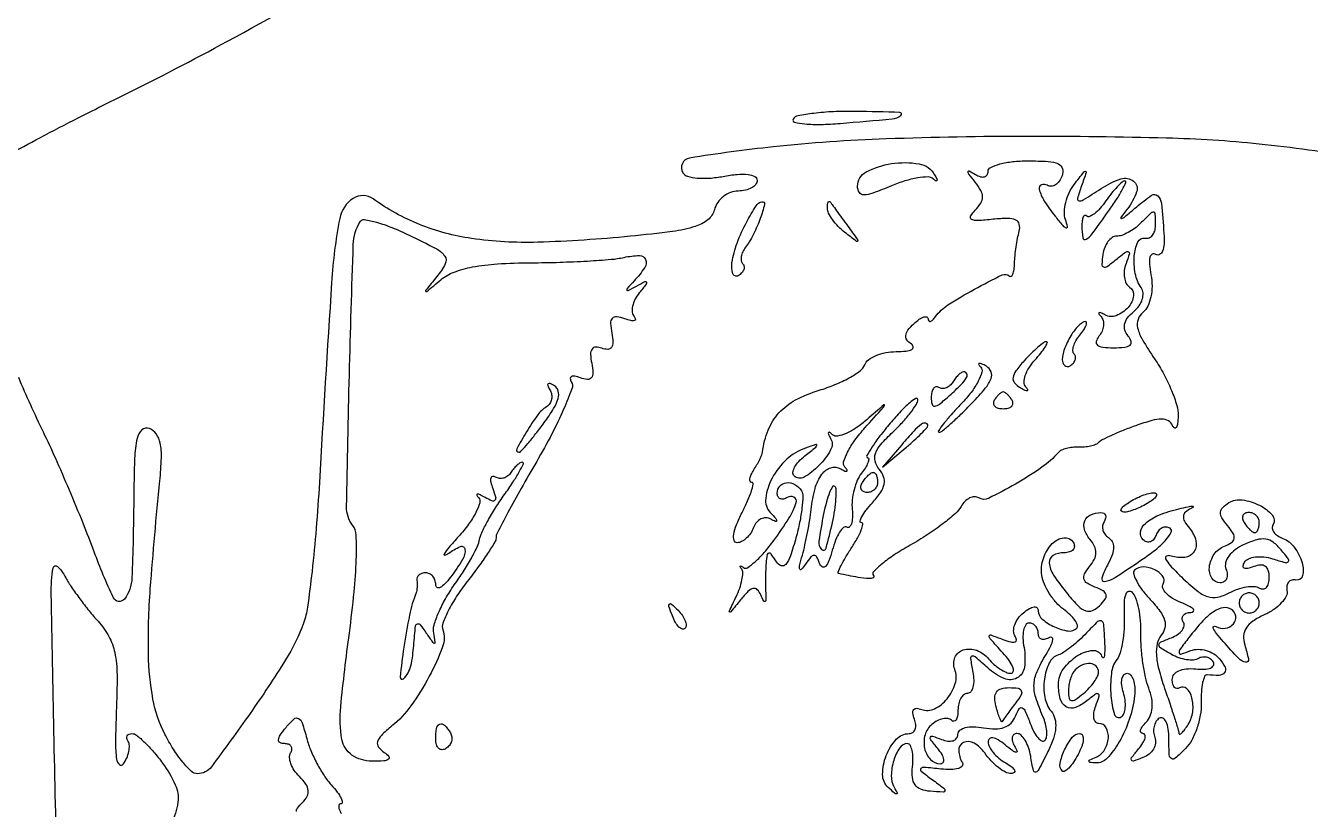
# Model space of a CAD drawing. Extents: x 0 to 848, y 0 to 1200.
# Drawn here: x 163.2 to 291.1, y 495.5 to 573.5 of the extents above; entities that cross this region are included whole.
import ezdxf

# ---------------------------------------------------------------- set-up
doc = ezdxf.new("R2010")
doc.units = 0

msp = doc.modelspace()

# ---------------------------------------------------------------- linework, layer by layer
for points in [[(161.367465, 560.575718, -0.002554), (164.587743, 562.301694, -0.004021), (168.449562, 564.306593, -0.00291), (172.783308, 566.48077, 0.009354), (183.278998, 571.916722, 0.004962), (196.086058, 579.021973, 0.004448)], [(295.814487, 560.314918, 0.016864), (285.980536, 561.672194, 0.019644), (276.772832, 562.263643, 0.006216), (263, 562.434868, 0.00891), (248.865999, 562.182977, 0.01728), (237.598675, 561.390752, 0.014241), (229.275376, 560.275209, 0.534242), (228.611644, 558.819357, 0.187606), (229.075023, 558.469776, 0.046226), (230.029723, 558.293055, 0.040269), (231.254541, 558.280619, 0.028784), (232.614521, 558.455506, -0.022877), (234.027591, 558.654206, -0.053684), (235.092216, 558.640034, -0.089531), (235.764309, 558.432749, -0.280274), (236, 558.045313, -0.174965), (235.85601, 557.646429, -0.093082), (235.44676, 557.307061, -0.073313), (234.837162, 557.077379, -0.053542), (234.116631, 557, 0.092265), (233.360227, 556.859222, 0.075047), (232.64281, 556.450521, 0.074409), (232.072682, 555.844156, 0.087796), (231.744098, 555.129432, -0.161622), (231.103917, 554.144268, -0.092418), (229.839419, 553.470189, -0.04388), (227.583951, 552.971166, -0.008227), (223.377467, 552.491309, -0.016525), (214.155737, 551.899549, -0.043825), (207.566707, 552.272621, -0.059169), (202.399056, 553.660363, -0.061655), (197.777524, 556.20742, 0.310855), (195.771091, 556.255769, 0.203825), (194.435802, 554.261377, 0.030876), (193.63038, 547.908291, 0.001723), (192.415946, 528, -0.006153), (192.095354, 523.413528, -0.007571), (191.678876, 519.14375, -0.0064), (191.22985, 515.57529, -0.05355), (190.836041, 514, -0.051137), (189.04527, 510.331794, -0.014243), (185.510955, 504.993608, -0.007321), (181.662926, 499.693118, -0.236309), (180.278268, 499, -0.190776), (179.676316, 499.23835, -0.032016), (178.811739, 500.161316, -0.03112), (177.886606, 501.439491, -0.023142), (177.023765, 502.953417, -0.07282), (175.846062, 506.432964, -0.040329), (175.395833, 510.90382, -0.02402), (175.58004, 517.415819, -0.005822), (176.526145, 528.144873, 0.015939), (176.682294, 530.447082, 0.057788), (176.565783, 531.907666, 0.102559), (176.178049, 532.826145, 0.151271), (175.495149, 533.363488, 0.285563), (174.750347, 533.220315, 0.153405), (174.267922, 532.377992, 0.045487), (174.019517, 530.397571, 0.00619), (173.929715, 526.218615, -0.007039), (173.750383, 518.484959, -0.155867), (172.995258, 516.393649, -0.56121), (171.909312, 516.511143, -0.021248), (169.985171, 521.091341, 0.007012), (168.880803, 523.945036, 0.004474), (167.520706, 527.233081, 0.004494), (166.129143, 530.433448, 0.008345), (164.933907, 533, -0.013877), (162.478096, 538.42957, -0.029863)], [(166.298182, 488.833814, -0.000312), (165.983574, 503.197547, -0.000836), (165.715171, 516.887197, -0.044337), (165.900159, 519.5, -0.304612), (166.06742, 519.679305, -0.228086), (166.338558, 519.61875, -0.073932), (166.730068, 519.202659, -0.025548), (167.166978, 518.5, 0.022968), (167.738976, 517.569416, 0.010479), (168.565978, 516.406139, 0.010352), (169.490021, 515.214741, 0.014027), (170.376201, 514.180473, -0.059076), (171.453752, 512.666234, -0.075414), (172.040256, 511.059093, -0.048819), (172.265186, 508.857526, -0.011705), (172.194743, 505.180473, 0.007606), (172.112658, 502.180197, 0.036061), (172.215574, 500.465561, 0.173136), (172.501958, 499.908574, 0.461863), (172.889128, 499.952254, 0.045203), (173.227119, 500.566908, 0.049975), (173.435652, 501.212247, 0.056204), (173.494084, 501.792358, 0.136252), (173.375, 502.202254, -0.085914), (173.252537, 502.506944, -0.164762), (173.282639, 502.765662, -0.179813), (173.4594, 502.93794, -0.10456), (173.752925, 503, -0.171695), (174.21316, 502.83716, -0.022083), (175.008966, 502.133099, -0.023715), (175.906547, 501.179055, -0.017715), (176.805763, 500.048849, -0.052963), (178.061414, 497.909778, -0.139666), (178.320009, 496.168681, -0.084927), (177.662386, 494.039287, -0.012123)], [(190.127142, 495.25, -0.202115), (190.223427, 495.571822, -0.023962), (190.735714, 496.135714, 0.074136), (191.19382, 496.754355, 0.153345), (191.303368, 497.33949, 0.125245), (191.06236, 497.963755, 0.041967), (190.426523, 498.716334, -0.048565), (189.915837, 499.337187, -0.059119), (189.57297, 500.006867, -0.069976), (189.438258, 500.622662, -0.158615), (189.549826, 501.08062, 0.106722), (189.674087, 501.43086, 0.181079), (189.604068, 501.729932, 0.163009), (189.345071, 501.930679, 0.084246), (188.936572, 502, -0.115101), (188.489955, 502.104192, -0.311786), (188.339743, 502.374039, -0.127702), (188.512405, 502.846231, -0.022038), (189.092622, 503.611602, -0.031395), (189.88285, 504.450566, -0.321666), (190.32948, 504.509006, -0.193446), (190.692518, 504.074743, -0.013202), (191.15732, 502.504153, 0.033995), (191.560292, 501.324943, 0.022351), (192.174011, 500.027885, 0.022504), (192.88824, 498.813473, 0.039751), (193.597241, 497.89255, -0.021336), (194.200956, 497.165377, -0.047845), (194.578489, 496.555937, -0.101191), (194.682937, 496.158999, -0.430597), (194.532543, 496, 0.339674), (194.353627, 495.862601, 0.146062), (194.362923, 495.5428, 0.065366), (194.604819, 495.041629, 0.028132)]]:
    msp.add_lwpolyline(points, format="xyb")
for points in [[(239.592725, 564.150031, 0.509571), (239.716557, 563.847897, 0.037472), (240.754011, 563.675827, 0.028419), (242.318625, 563.624755, 0.014478), (244.283708, 563.729291, 0.002401), (249.457617, 564.180052, 0.143867), (250.319733, 564.521873, 0.702483), (250.21956, 564.826978, 0.003727), (245.809017, 564.921053, 0.014048), (243.590561, 564.8895, 0.020275), (241.635451, 564.727131, 0.016568), (240.072053, 564.480387, 0.209892)], [(266.36383, 558.505744, -0.064087), (266.077963, 557.975437, -0.094924), (265.695897, 557.612949, -0.122111), (265.281217, 557.472387, -0.160704), (264.895215, 557.564761, 0.241451), (264.306534, 557.611803, 0.371615), (264.090621, 557.181546, 0.079303), (264.5965, 556.000756, 0.02814), (265.666336, 554.5, 0.007623), (266.449845, 553.552261, 0.136238), (266.77452, 553.333023, 0.584526), (266.902554, 553.448719, 0.026983), (266.703216, 554.152801, -0.092528), (266.590871, 554.920441, -0.05101), (266.724755, 555.862706, -0.048463), (267.064605, 556.823677, -0.055877), (267.571137, 557.652801, -0.001723), (268.547512, 558.901804, -0.28398), (268.704045, 558.959025, -0.451852), (268.767766, 558.847497, -0.002331), (268.300572, 557.502712, 0.013974), (267.897077, 556.247768, 0.458776), (268.050894, 556.011509, 0.176034), (268.4802, 556.105292, 0.004117), (270.24597, 557.241596, -0.062635), (272.206474, 558.200586, -0.253386), (273.474196, 557.98754, -0.322922), (273.786362, 556.915168, -0.07932), (272.853323, 555.206195, 0.008595), (272.231647, 554.372714, 0.687315), (272.296129, 554.274435, 0.12044), (272.60234, 554.423831, 0.003178), (273.767233, 555.404988, -0.023747), (275.270851, 556.569214, -0.357888), (275.885137, 556.522443, -0.178477), (276.248421, 555.778385, -0.007425), (276.506978, 552.783407, -0.029664), (276.51954, 551.732737, -0.079425), (276.366988, 551.002233, -0.178839), (276.078129, 550.671774, -0.269265), (275.705466, 550.682032, 0.254313), (275.351639, 550.701692, 0.226482), (275.117168, 550.41339, 0.082193), (275.065905, 549.715478, 0.024552), (275.215126, 548.654975, -0.047067), (275.321306, 547.538503, -0.052195), (275.209351, 546.461117, -0.058224), (274.904023, 545.552421, -0.109839), (274.432549, 544.944021, 0.135993), (273.932543, 544.225176, 0.145519), (273.891182, 543.37143, 0.073513), (274.374152, 542.187605, 0.015528), (275.572435, 540.298124, -0.025844), (276.495738, 538.773608, -0.025324), (277.263712, 537.151768, -0.026174), (277.788996, 535.663346, -0.081259), (277.921053, 534.610453, -0.020977), (277.861602, 533.862693, -0.099115), (277.727423, 533.456261, -0.440631), (277.555833, 533.41712, -0.144989), (277.372751, 533.644904, 0.166205), (276.962252, 534.114402, 0.131486), (276.306765, 534.289808, 0.068359), (275.287703, 534.14983, 0.017605), (273.701699, 533.644904, 0.009044), (272.43907, 533.167468, 0.011521), (271.293624, 532.679612, 0.00958), (270.35806, 532.233624, 0.088672), (270, 531.966542, -0.110371), (269.705208, 531.765768, -0.037238), (269.20625, 531.609444, -0.034912), (268.610902, 531.513748, -0.033553), (268, 531.5, 0.036496), (267.389105, 531.482659, 0.037657), (266.79375, 531.376403, 0.040472), (266.295932, 531.204332, 0.112227), (266, 530.985278, -0.062535), (264.364937, 529.504792, -0.023064), (261.732454, 527.836713, -0.015503), (259.043551, 526.410507, -0.258072), (258.068285, 526.457798, 0.149472), (257.645066, 526.568946, 0.10372), (257.162255, 526.4474, 0.085689), (256.692306, 526.108851, 0.065702), (256.31146, 525.601941, -0.084743), (255.738754, 524.896911, -0.017288), (254.489308, 523.876291, -0.017754), (252.935238, 522.778842, -0.015837), (251.247887, 521.749688, 0.015601), (249.659653, 520.78202, 0.027355), (248.419245, 519.87171, 0.028006), (247.586912, 519.105901, 0.410004), (247.589519, 518.743815, -0.493977), (247.5591, 518.515122, -0.14421), (247.152196, 518.417924, -0.032245), (246.061103, 518.54554, -0.00643), (244.13499, 518.923489, -0.471182), (244.062053, 519.062392, -0.015445), (244.358383, 519.7119, -0.019359), (244.805826, 520.535575, -0.010925), (245.408043, 521.5, 0.017923), (245.98876, 522.459625, 0.035442), (246.365751, 523.265625, 0.052913), (246.515751, 523.827413, 0.460434), (246.368065, 524, -0.484684), (246.247608, 524.152621, -0.069638), (246.415893, 524.58199, -0.038021), (246.841922, 525.220221, -0.017744), (247.483025, 525.981242, 0.032459), (248.30461, 527.016841, 0.102451), (248.649175, 527.828231, 0.139696), (248.590387, 528.559667, 0.083928), (248.150499, 529.318659, -0.109379), (247.747914, 530.101809, -0.15376), (247.785506, 530.881273, -0.092431), (248.32392, 531.784272, -0.023657), (249.512487, 533.011731, 0.017799), (250.464973, 533.972605, 0.022642), (251.269293, 534.927248, 0.021456), (251.85827, 535.766431, 0.143232), (252, 536.251039, 0.578636), (251.803655, 536.363895, 0.045777), (251.192187, 535.928337, 0.027436), (250.306445, 535.077515, 0.012786), (249.25, 533.885261, 0.010617), (248.230874, 532.620535, 0.018887), (247.454688, 531.531618, 0.014912), (246.92074, 530.663996, 0.480694), (247, 530.462231, -0.351699), (247.109658, 530.299898, -0.073318), (247.026031, 529.940539, -0.048054), (246.777834, 529.453199, -0.025891), (246.386487, 528.903695, 0.067976), (245.973529, 528.206712, 0.037339), (245.656756, 527.265022, 0.036429), (245.473929, 526.24307, 0.047925), (245.465952, 525.29638, -0.029364), (245.489299, 524.481347, -0.065798), (245.389922, 523.871294, -0.138578), (245.192258, 523.561747, -0.331578), (244.936138, 523.539469, 0.329968), (244.606243, 523.511738, 0.071478), (244.211239, 523.049175, 0.048784), (243.815211, 522.262883, 0.027257), (243.48338, 521.243089, -0.022508), (243.153976, 520.197112, -0.094528), (242.817546, 519.634073, -0.335978), (242.51617, 519.574409, -0.194362), (242.255656, 519.863153, 0.031664), (241.950284, 520.559241, 0.28055), (241.675975, 520.726305, 0.223377), (241.352745, 520.574318, 0.021456), (240.813442, 519.863153, -0.026316), (240.400375, 519.329301, -0.577631), (240.243906, 519.359064, -0.145027), (240.227464, 519.70746, -0.008344), (240.503134, 520.753947, 0.013035), (240.76383, 521.782678, 0.007789), (241.022669, 523.018001, 0.007795), (241.242218, 524.257015, 0.013394), (241.381259, 525.296248, -0.039164), (241.771823, 527.389014, -0.09116), (242.455325, 528.823675, -0.160895), (243.338553, 529.461335, -0.209637), (244.319098, 529.355987, 0.017941), (244.74497, 529.131865, 0.208986), (244.928685, 529.125153, 0.481607), (244.962128, 529.234182, 0.034373), (244.735999, 529.520342, -0.262836), (244.617536, 530.04172, -0.045664), (245.008349, 531.014842, -0.039333), (245.732579, 532.191382, -0.025827), (246.735999, 533.427034, 0.000453), (248.587376, 535.484242, 0.126098), (248.694816, 535.690109, 0.728054), (248.632415, 535.727711, 0.000803), (246.925813, 534.23722, -0.030974), (245.878881, 533.428737, -0.045575), (244.862178, 532.867263, -0.055458), (244.012417, 532.601906, -0.236531), (243.515488, 532.740854, 0.029853), (243.224985, 532.974566, 0.446414), (243.112009, 532.949072, 0.242673), (243.106605, 532.78529, 0.018799), (243.316093, 532.383647, -0.26351), (243.319597, 531.234628, -0.064881), (242.146388, 529.664911, -0.069703), (240.669212, 528.517995, -0.338735), (239.684392, 528.648941, -0.235283), (239.566492, 529.000895, -0.089157), (239.732492, 529.507291, -0.063657), (240.148854, 530.088348, -0.040028), (240.765544, 530.653577, 0.002451), (241.858901, 531.514068, 0.213424), (241.952957, 531.69536, 0.52836), (241.855524, 531.770463, 0.004631), (240.809992, 531.418486, 0.104961), (238.953099, 530.297443, 0.080341), (237.498635, 528.416223, 0.092663), (236.85536, 526.428705, 0.222157), (237.315243, 524.988052, -0.008152), (237.849792, 524.39062, -0.164445), (237.94064, 524.16811, -0.56549), (237.842826, 524.10074, -0.021021), (237.354785, 524.347552, 0.125955), (236.873778, 524.475334, 0.118021), (236.37754, 524.361293, 0.104701), (235.941803, 524.016443, 0.081747), (235.63617, 523.494256, -0.057174), (235.338222, 522.922833, -0.058594), (234.920693, 522.438938, -0.064811), (234.452501, 522.110038, -0.121329), (234.005705, 522, -0.335246), (233.701099, 522.230096, -0.110499), (233.667187, 522.826415, -0.056003), (233.935083, 523.775224, -0.022547), (234.5, 525, 0.014493), (235.053567, 526.151065, 0.026897), (235.423893, 527.11875, 0.030124), (235.606697, 527.830252, 0.471407), (235.466663, 528, -0.31123), (235.31284, 528.106018, -0.133169), (235.286871, 528.367188, -0.068198), (235.412336, 528.770127, -0.031933), (235.67567, 529.25, 0.013061), (235.984245, 529.765234, 0.014392), (236.255162, 530.279688, 0.013885), (236.4609, 530.73048, 0.068145), (236.533844, 531, -0.062915), (237.107013, 533.208769, -0.090337), (238.177854, 534.917749, -0.085141), (239.835963, 536.207256, -0.050048), (242.164483, 537.167426, 0.024276), (243.749423, 537.727434, 0.029577), (245.168074, 538.408031, 0.030491), (246.263664, 539.106284, 0.145006), (246.711082, 539.689475, -0.142847), (247.094049, 540.193053, -0.059566), (247.842637, 540.619531, -0.052288), (248.808627, 540.912407, -0.046058), (249.856989, 541.015313, 0.024143), (250.827903, 541.067861, 0.090325), (251.412306, 541.237497, 0.324597), (251.541338, 541.485107, 0.215944), (251.360665, 541.765313, -0.089898), (250.916521, 542.180781, -0.192921), (250.79873, 542.62667, -0.137064), (251.01417, 543.142958, -0.038751), (251.610665, 543.789427, -0.029562), (252.145782, 544.23019, -0.072107), (252.596381, 544.46819, -0.169938), (252.884018, 544.469719, -0.314839), (253.015313, 544.289427, 0.153577), (253.085731, 544.079861, 0.313607), (253.241942, 544.025644, 0.130299), (253.480916, 544.166581, 0.03631), (253.765313, 544.5, -0.091787), (255.000992, 545.660667, -0.018037), (257.632456, 547.220121, -0.011218), (260.396148, 548.646553, -0.320172), (261.145398, 548.521268, 0.380872), (261.311368, 548.511701, 0.134636), (261.464504, 548.720459, 0.057762), (261.579962, 549.172944, 0.024509), (261.633459, 549.797619, -0.016454), (261.686292, 550.558493, -0.010437), (261.79543, 551.440551, -0.010482), (261.938992, 552.303032, -0.019028), (262.097744, 553, 0.123632), (262.10874, 553.687539, 0.232488), (261.764657, 554.107094, 0.111621), (260.967539, 554.272606, 0.021996), (259.5, 554.18212, -0.011571), (257.942766, 554.053472, -0.135955), (257.353467, 554.179672, -0.428811), (257.260988, 554.502019, -0.061919), (257.726206, 555.108326, 0.053785), (258.277495, 555.803183, 0.141745), (258.452413, 556.4078, 0.129325), (258.283959, 557.048188, 0.04146), (257.726206, 557.868165, -0.005418), (257.07862, 558.686649, -0.174133), (257.00128, 558.925044, -0.55478), (257.115021, 558.991181, -0.013667), (257.75, 558.632941, 0.063696), (258.2287, 558.422732, 0.132816), (258.632812, 558.413651, 0.188594), (258.897759, 558.600579, 0.146934), (259, 558.940983, -0.287184), (259.256164, 559.350194, -0.047885), (260.165781, 559.688914, -0.040007), (261.44781, 559.923264, -0.025213), (262.968615, 560, -0.015094), (264.979321, 559.939288, -0.088789), (266.000992, 559.691991, -0.228891), (266.403268, 559.220329, -0.156906)], [(253.678563, 558.625, -0.018171), (253.890922, 558.219368, -0.198263), (253.900756, 558.039134, -0.488706), (253.798631, 558.004756, -0.037418), (253.533309, 558.210349, 0.192931), (253.020781, 558.399098, 0.034547), (251.986435, 558.298045, 0.032887), (250.722193, 557.99909, 0.024461), (249.372984, 557.511376, -0.010527), (247.51948, 556.782372, -0.085388), (246.62547, 556.616629, -0.258898), (246.179094, 556.856858, -0.143576), (246, 557.467693, -0.278409), (246.863828, 558.898809, -0.083964), (249.380087, 559.724661, -0.079416), (252.139654, 559.700082, -0.224869)], [(270.717009, 556.006361, -0.026809), (270.146107, 555.277735, -0.045462), (269.585796, 554.743361, -0.061064), (269.113396, 554.454463, -0.312707), (268.826972, 554.506361, 0.276078), (268.64178, 554.552991, 0.208622), (268.47834, 554.414369, 0.082948), (268.367316, 554.043022, 0.03126), (268.333333, 553.5, 0.039656), (268.42491, 552.34716, 0.522088), (268.749708, 552.190291, 0.105895), (269.339766, 552.711365, 0.004406), (271, 555, 0.010642), (271.783369, 556.151229, 0.019963), (272.358462, 557.11875, 0.018993), (272.720483, 557.852411, 0.543451), (272.624798, 558, 0.184314), (272.351653, 557.89577, 0.019584), (271.853437, 557.414369, 0.022094), (271.289151, 556.769975, 0.016008)], [(236.313381, 554.25, -0.019013), (236.013447, 553.500071, -0.014016), (235.627185, 552.693285, -0.014208), (235.218372, 551.950196, -0.030525), (234.853441, 551.407991, 0.054229), (234.575062, 550.948895, 0.067519), (234.426823, 550.472889, 0.081273), (234.424776, 550.05328, 0.158325), (234.575207, 549.758126, -0.161594), (234.706669, 549.496076, -0.128776), (234.671254, 549.180005, -0.09861), (234.465292, 548.854614, -0.06417), (234.118805, 548.573425, -0.487043), (233.582314, 548.771014, -0.117547), (233.496702, 549.874355, -0.050469), (234.009668, 551.822768, -0.033291), (234.965268, 553.935103, -0.017238), (235.888796, 555.526343, -0.197766), (236.466149, 555.938487, -0.555952), (236.731663, 555.673007, -0.028283)], [(245.032968, 553.5, -0.001613), (245.990111, 552.186266, -0.268706), (246.007396, 552.016402, -0.484056), (245.88969, 551.986902, -0.002253), (244.75, 552.872445, -0.033687), (244.080311, 553.47468, -0.036088), (243.514062, 554.148474, -0.038743), (243.119099, 554.793695, -0.118513), (243, 555.289111, -0.025033), (243.018789, 555.664158, -0.081051), (243.083122, 555.904197, -0.280207), (243.17753, 555.968895, -0.262974), (243.282968, 555.916667, 0.006866), (243.465372, 555.655857, 0.000676), (243.913754, 555.034896, 0.000854), (244.450487, 554.296353, 0.000677)], [(204.124483, 548.5, 0.000695), (202.990305, 547.09967, 0.396433), (202.997682, 547.002119, 0.373429), (203.09912, 546.999513, 0.000679), (204.5, 548.156799, -0.083285), (205.820771, 548.922932, -0.04319), (207.662211, 549.438754, -0.031718), (210.14398, 549.746513, -0.013415), (213.5, 549.857761, 0.006158), (216.344943, 549.910753, 0.006729), (219.104687, 550.033364, 0.006343), (221.461502, 550.199897, 0.032984), (222.75, 550.393544, -0.046413), (224.28163, 550.581892, -0.308398), (224.896737, 550.188765, -0.256699), (224.81738, 549.387568, -0.036742), (223.75, 548.053296, 0.004404), (223.058641, 547.295166, 0.306012), (223.036316, 547.13279, 0.42326), (223.166097, 547.09083, 0.005431), (224, 547.545254, -0.008325), (224.832031, 547.992432, -0.449917), (224.981075, 547.934785, -0.259316), (224.94857, 547.721568, -0.005399), (224.258676, 546.849949, 0.052557), (223.83884, 546.20256, 0.065287), (223.599755, 545.526497, 0.078452), (223.567913, 544.92565, 0.159595), (223.758676, 544.498661, -0.137699), (223.884774, 544.246058, -0.403657), (223.788303, 544.098163, -0.117133), (223.423478, 544.100974, -0.025683), (222.818526, 544.28299, 0.052264), (222.011811, 544.479708, 0.248033), (221.580097, 544.321385, 0.198956), (221.408486, 543.836645, 0.034446), (221.528775, 542.850584, -0.035873), (221.637196, 541.940216, -0.160052), (221.495323, 541.428769, -0.253553), (221.130299, 541.235868, -0.089216), (220.528775, 541.350584, 0.089216), (219.927251, 541.465301, 0.253553), (219.562226, 541.2724, 0.160052), (219.420354, 540.760952, 0.035873), (219.528775, 539.850584, -0.034429), (219.644524, 538.902002, -0.179189), (219.490358, 538.407172, -0.257107), (219.097237, 538.235913, -0.068593), (218.408311, 538.396811, 0.03894), (217.855269, 538.560982, 0.156635), (217.508936, 538.526226, 0.321897), (217.391064, 538.328324, 0.117515), (217.499415, 538.000947, -0.232426), (217.56556, 537.31999, -0.012757), (216.735404, 535.273838, -0.017633), (215.560024, 532.816822, -0.011783), (214.051353, 530.087928, 0.00399), (212.498841, 527.380271, 0.005972), (211.190085, 524.988534, 0.002736), (210.114218, 522.938401, 0.120022), (210, 522.469431, -0.138504), (209.880902, 522.047735, -0.00821), (209.161428, 520.917638, -0.011863), (208.238886, 519.589428, -0.008438), (207.145287, 518.143904, 0.021191), (206.082519, 516.662069, 0.027961), (205.251184, 515.223123, 0.02779), (204.712395, 513.991626, 0.175465), (204.706023, 513.317791, -0.177188), (204.684499, 511.636144, -0.030903), (203.353971, 508.698815, -0.034142), (201.532553, 505.763479, -0.066153), (199.642039, 503.757359, 0.021779), (198.583409, 502.816634, 0.128214), (198.20115, 502.187116, 0.236982), (198.294117, 501.660384, 0.088758), (198.856763, 501.132359, -0.065379), (199.332493, 500.725776, -0.446143), (199.303511, 500.454014, -0.142505), (198.829856, 500.28531, -0.014766), (197.634477, 500.25, -0.150944), (195.65879, 500.860342, -0.202171), (194.653813, 502.419375, -0.068881), (194.5362, 505.678578, -0.007872), (195.398357, 513, 0.00837), (195.877244, 517.101885, 0.017229), (196.087239, 520.326706, 0.016972), (196.079069, 522.751801, 0.1551), (195.726567, 523.732509, -0.169185), (195.119983, 525.577708, -0.001936), (195.401924, 538.712444, -0.002371), (195.791883, 551.674212, -0.130421), (196.493271, 553.989112, -0.308096), (196.899052, 554.170073, -0.024394), (198.108576, 553.890664, -0.026425), (199.630674, 553.371617, -0.016652), (201.349834, 552.614625, -0.008573), (204.096667, 551.235782, -0.124418), (204.900915, 550.516138, -0.275419), (204.94395, 549.745484, -0.050151)], [(274.15, 553.75, -0.039189), (273.590159, 553.271654, -0.035188), (272.94269, 552.867188, -0.036955), (272.307569, 552.588002, -0.085275), (271.795329, 552.5, 0.150168), (271.353306, 552.364182, 0.081596), (270.937301, 551.969544, 0.068887), (270.609161, 551.384779, 0.057081), (270.425622, 550.694193, 0.021284), (270.324324, 549.715778, 0.329928), (270.497866, 549.449016, 0.250283), (270.857277, 549.497401, 0.014518), (271.767524, 550.194193, -0.008278), (272.697664, 550.924799, -0.269649), (272.971447, 550.958506, -0.386935), (273.066916, 550.749317, -0.012045), (272.730905, 549.782025, 0.059902), (272.559746, 549.078836, 0.068197), (272.571578, 548.386271, 0.078561), (272.756465, 547.809219, 0.138464), (273.092232, 547.442997, -0.302399), (273.48863, 546.578466, -0.142858), (272.940457, 545.417687, -0.11787), (271.760685, 544.59111, -0.227688), (270.636693, 544.671336, 0.018294), (270.227046, 544.885861, 0.215699), (270.051668, 544.889534, 0.473233), (270.020407, 544.781972, 0.033738), (270.241324, 544.502335, -0.125406), (270.45245, 544.103217, -0.085705), (270.486473, 543.588934, -0.076759), (270.341489, 543.039837, -0.070455), (270.034865, 542.542009, 0.103907), (269.764674, 542.030109, 0.305859), (269.882, 541.670124, 0.14101), (270.417304, 541.455126, 0.025441), (271.5, 541.4, 0.024635), (272.60172, 541.454314, 0.146351), (273.129084, 541.67057, 0.310881), (273.237244, 542.035439, 0.094805), (272.944128, 542.567321, -0.096306), (272.620387, 543.158934, -0.134128), (272.595157, 543.759012, -0.110934), (272.887702, 544.371477, -0.052924), (273.5, 545, 0.064725), (274.030407, 545.570723, 0.079139), (274.354504, 546.222276, 0.092406), (274.430587, 546.856763, 0.136685), (274.246543, 547.382679, -0.104794), (273.658836, 548.774715, -0.067203), (273.559492, 550.532397, -0.08473), (273.910778, 551.926738, -0.348222), (274.63004, 552.305556, 0.143856), (275.024649, 552.345281, 0.123715), (275.362157, 552.592535, 0.101663), (275.588976, 553.018058, 0.071897), (275.666667, 553.555556, 0.008817), (275.646169, 554.717829, 0.367302), (275.489513, 554.889646, 0.227565), (275.218932, 554.799979, 0.004472)], [(267.337137, 542.75, 0.044402), (266.655147, 541.406245, 0.08093), (266.388036, 540.208357, 0.231799), (266.627323, 539.638684, 0.328937), (267.154316, 539.595373, 0.066746), (267.487032, 539.868229, 0.101175), (267.681686, 540.186452, 0.1296), (267.709646, 540.49787, 0.155531), (267.575207, 540.758126, -0.195402), (267.443449, 541.070237, -0.074683), (267.508391, 541.546327, -0.059249), (267.745854, 542.103283, -0.042862), (268.131121, 542.657991, 0.023547), (268.519517, 543.173553, 0.052393), (268.752213, 543.605785, 0.109863), (268.800509, 543.886594, 0.400071), (268.681462, 544, 0.149606), (268.41264, 543.917724, 0.038779), (268.054152, 543.632812, 0.035902), (267.67748, 543.228456, 0.029958)], [(262.589845, 540.099277, 0.023424), (261.756597, 539.087063, 0.123323), (261.480805, 538.428296, 0.213664), (261.623146, 537.913829, 0.089262), (262.184857, 537.438952, 0.016678), (262.659904, 537.185312, 0.146031), (262.892723, 537.146052, 0.539868), (262.941599, 537.245254, 0.051161), (262.747818, 537.508523, -0.194381), (262.58147, 537.960339, -0.074312), (262.703383, 538.632028, -0.059099), (263.073862, 539.406956, -0.042912), (263.652806, 540.168848, 0.014138), (264.253863, 540.871982, 0.028869), (264.676307, 541.462099, 0.042525), (264.891786, 541.877445, 0.534792), (264.809975, 542, 0.163115), (264.528342, 541.905611, 0.015321), (263.951562, 541.441663, 0.018373), (263.285153, 540.827301, 0.013428)], [(258.264001, 539.479658, -0.261574), (258.381148, 538.969649, -0.050252), (258.010131, 538.057528, -0.041923), (257.306189, 536.96059, -0.027418), (256.32691, 535.819333, 0.008693), (255.325717, 534.737265, 0.016586), (254.566138, 533.828179, 0.01509), (254.056095, 533.132582, 0.603962), (254.125818, 533, 0.174989), (254.429413, 533.109608, 0.00776), (255.292362, 533.849027, 0.012304), (256.297619, 534.782868, 0.008406), (257.394906, 535.890306, 0.016552), (258.719522, 537.367839, 0.081091), (259.290354, 538.328934, 0.187869), (259.292209, 539.012676, 0.171128), (258.831997, 539.550631, 0.016615), (258.350834, 539.807852, 0.146539), (258.115699, 539.847416, 0.540364), (258.066486, 539.74699, 0.050616)], [(255.489919, 537.983688, -0.073577), (255.192454, 537.630859, -0.087971), (254.821818, 537.404663, -0.100584), (254.437411, 537.337897, -0.132021), (254.097568, 537.439699, 0.183646), (253.808351, 537.495421, 0.18699), (253.557827, 537.344353, 0.113065), (253.38826, 536.977803, 0.052075), (253.333333, 536.451855, 0.060238), (253.415821, 535.769661, 0.375902), (253.681292, 535.583718, 0.145255), (254.158196, 535.783443, 0.012618), (255.166667, 536.650831, 0.012142), (256.322977, 537.74951, 0.062992), (256.862606, 538.443594, 0.262924), (256.87032, 538.813943, 0.276061), (256.559017, 539, 0.153278), (256.347756, 538.933678, 0.037947), (256.063064, 538.701458, 0.035264), (255.762768, 538.372715, 0.029041)], [(215.361803, 537.223607, -0.09201), (215.540987, 536.761726, -0.096013), (215.538608, 536.273503, -0.099413), (215.356021, 535.834918, -0.106541), (215.021689, 535.513405, 0.0968), (214.156658, 534.713064, 0.021208), (213.025535, 533.019369, 0.017253), (212.076144, 531.329649, 0.562053), (212.276758, 531, 0.213036), (212.483897, 531.092452, 0.005646), (213.161896, 531.86562, 0.01088), (213.942461, 532.81745, 0.007115), (214.802541, 533.946793, 0.021543), (215.740633, 535.33713, 0.068824), (216.188829, 536.3598, 0.128543), (216.20346, 537.093709, 0.197892), (215.836091, 537.601301, 0.030393), (215.398228, 537.836433, 0.283376), (215.194503, 537.81182, 0.338642), (215.149282, 537.631143, 0.036462)], [(259.603006, 536.166667, 0.156081), (259.524383, 535.850742, 0.191391), (259.654049, 535.578125, 0.128073), (259.996371, 535.393832, 0.059847), (260.5, 535.333333, 0.059847), (261.003629, 535.393832, 0.128073), (261.345951, 535.578125, 0.191391), (261.475617, 535.850742, 0.156081), (261.396994, 536.166667, 0.030643), (261.17176, 536.485629, 0.036533), (260.921053, 536.755208, 0.039602), (260.681431, 536.94484, 0.148655), (260.5, 537, 0.148655), (260.318569, 536.94484, 0.039602), (260.078947, 536.755208, 0.036533), (259.82824, 536.485629, 0.030643)], [(250.404988, 531.75), (248.5, 529.5), (250.75, 531.404988, 0.008332), (251.612165, 532.159969, 0.012381), (252.339063, 532.851732, 0.007508), (252.918017, 533.44834, 0.191119), (253, 533.654988, 0.372044), (252.789444, 533.898791, 0.197337), (252.373826, 533.795506, 0.048385), (251.598996, 533.102181, 0.010402)], [(211.489919, 528.983688, -0.089269), (211.180273, 528.638824, -0.095102), (210.776225, 528.432841, -0.099868), (210.341291, 528.39677, -0.109749), (209.942356, 528.535626, 0.177812), (209.655476, 528.594266, 0.30849), (209.484623, 528.435493, 0.115104), (209.48699, 528.014975, 0.032907), (209.681393, 527.387893, -0.02247), (209.958392, 526.556135, -0.250917), (209.886311, 526.226281, -0.326567), (209.59857, 526.158095, -0.031858), (208.919939, 526.49628, 0.016012), (208.406847, 526.77259, 0.122431), (208.141532, 526.83145, 0.556524), (208.08498, 526.734884, 0.062976), (208.264001, 526.479658, -0.263172), (208.381758, 525.959874, -0.046254), (207.991651, 524.995309, -0.039659), (207.267424, 523.829937, -0.026008), (206.264001, 522.607525, 0.007892), (205.292388, 521.507628, 0.04231), (204.825988, 520.858719, 0.661224), (204.906009, 520.748927, 0.106381), (205.25, 520.910637, -0.061066), (206.451548, 521.613723, -0.50977), (206.910503, 521.341464, -0.162252), (206.672819, 520.322604, -0.024174), (205.468197, 518.55887, -0.027517), (204.902343, 517.890573, -0.085437), (204.431283, 517.537842, -0.26532), (204.141668, 517.551294, -0.256858), (204, 517.80887, 0.082573), (203.924357, 518.263788, 0.092474), (203.70625, 518.650106, 0.100624), (203.38142, 518.908424, 0.118364), (203, 519, 0.075146), (202.626809, 518.943594, 0.101574), (202.328536, 518.779688, 0.119953), (202.151665, 518.535622, 0.137085), (202.118421, 518.25, -0.030507), (202.149473, 517.9262, -0.02394), (202.144795, 517.573437, -0.024504), (202.108451, 517.244774, -0.053202), (202.04191, 517, 0.041471), (201.386186, 514.793332, 0.015211), (200.817633, 511.587635, 0.011578), (200.454089, 508.621522, 0.704514), (200.793972, 508.460639, 0.065902), (201.244622, 509.048805, 0.068088), (201.520658, 509.727653, 0.036373), (201.70591, 510.760195, 0.006201), (201.890313, 512.75, -0.015044), (201.997908, 513.723354, -0.314693), (202.187018, 513.926372, -0.289633), (202.457895, 513.826649, -0.013533), (203.057011, 513, 0.004156), (203.690385, 512.090673, 0.244251), (203.864443, 512.001167, 0.460469), (203.954818, 512.107686, 0.007081), (203.797778, 513.003076, -0.119413), (203.837328, 513.794716, -0.029367), (204.282759, 515.029002, -0.028394), (204.976073, 516.421972, -0.02505), (205.849858, 517.789145, 0.012951), (206.758224, 519.137413, 0.01478), (207.55457, 520.473733, 0.014017), (208.161757, 521.64052, 0.076667), (208.37041, 522.318008, -0.075985), (208.577215, 522.992744, -0.014262), (209.172668, 524.143209, -0.014962), (209.95407, 525.458529, -0.013201), (210.844727, 526.781939, 0.009873), (211.687775, 528.016783, 0.018372), (212.31353, 529.054695, 0.01618), (212.721511, 529.85104, 0.550169), (212.627111, 530, 0.141104), (212.388576, 529.931316, 0.042178), (212.083067, 529.701458, 0.03859), (211.767819, 529.37264, 0.033416)], [(248, 528, -0.105053), (247.918938, 527.618444, -0.099167), (247.688914, 527.29375, -0.09642), (247.345238, 527.076123, -0.093332), (246.940983, 527, -0.108972), (246.586039, 527.078288, -0.182303), (246.3746, 527.29375, -0.161196), (246.343488, 527.6179, -0.082592), (246.5, 528, -0.029505), (246.768994, 528.382774, -0.035638), (247.066025, 528.70625, -0.038439), (247.34829, 528.934461, -0.151918), (247.559017, 529, -0.210953), (247.727648, 528.92554, -0.081139), (247.870461, 528.70625, -0.061769), (247.967655, 528.382849, -0.042167)], [(240.403492, 527.156154, -0.147479), (240.548083, 526.614208, -0.020408), (240.462215, 525.438891, -0.021936), (240.236491, 524.018564, -0.016984), (239.871044, 522.49513, -0.013961), (239.315012, 520.680426, -0.089014), (238.852798, 519.839952, -0.316215), (238.400514, 519.710921, -0.169551), (237.923848, 520.088976, 0.012687), (237.409963, 520.856933, 0.266588), (237.169233, 520.968691, 0.344124), (236.997498, 520.808933, 0.017425), (236.89683, 520, 0.01166), (236.851939, 519.317101, 0.00688), (236.828594, 518.5, 0.006881), (236.827744, 517.68288, 0.0117), (236.852421, 517, -0.009591), (236.881436, 516.281096, -0.310525), (236.790282, 516.142271, -0.393358), (236.65406, 516.193844, -0.011437), (236.369903, 516.803003, 0.093083), (236.015537, 517.321838, 0.262781), (235.607576, 517.435621, 0.138767), (235.091267, 517.141563, 0.024654), (234.343833, 516.303003, -0.001247), (233.373758, 515.106337, -0.398113), (233.263137, 515.091948, -0.361159), (233.233974, 515.206532, -0.001191), (233.90965, 516.618517, 0.027385), (234.266049, 517.475905, 0.035013), (234.493473, 518.300218, 0.037623), (234.579299, 518.988862, 0.172508), (234.464816, 519.368517, -0.021322), (234.313891, 519.593009, -0.3834), (234.328429, 519.671571, -0.315178), (234.417709, 519.675586, -0.018627), (234.653241, 519.513426, 0.320268), (235.041601, 519.505537, 0.033057), (235.803952, 520.104159, 0.031456), (236.706539, 521.023606, 0.019408), (237.653241, 522.207706, 0.018491), (239.165425, 524.424456, 0.0645), (239.890485, 525.993576, 0.363491), (239.670194, 526.524578, 0.264372), (239, 526.5, -0.082592), (238.6179, 526.343488, -0.161196), (238.29375, 526.3746, -0.182303), (238.078288, 526.586039, -0.108972), (238, 526.940983, -0.183914), (238.265919, 527.639475, -0.190761), (238.924406, 527.970887, -0.153916), (239.749282, 527.789762, -0.124548)], [(242.625, 524.875, 0.012466), (242.147952, 522.136414, 0.237556), (242.412095, 521.336477, 0.573557), (242.864485, 521.454935, 0.014249), (243.5, 524, 0.01597), (243.730678, 525.237671, 0.022363), (243.85147, 526.355822, 0.019692), (243.872788, 527.262261, 0.194793), (243.727105, 527.606228, 0.48507), (243.507029, 527.580168, 0.041556), (243.212285, 526.995007, 0.030764), (242.903079, 526.068247, 0.015782)], [(287.371935, 523.792786, 0.175077), (287.298135, 523.44126, 0.119272), (287.450025, 523.057784, 0.089265), (287.814519, 522.698511, 0.058497), (288.338076, 522.423762, -0.143992), (289.482123, 521.549664, -0.081682), (290.276875, 519.98256, -0.137545), (290.318634, 518.716526, -0.398342), (289.64744, 518.284187, 0.113968), (289.230493, 518.267063, 0.151215), (288.912321, 518.06395, 0.137863), (288.745725, 517.699238, 0.088672), (288.756204, 517.231388, -0.174236), (288.67267, 516.662254, -0.065606), (288.196731, 515.998074, -0.054783), (287.437496, 515.347405, -0.042918), (286.491839, 514.814328, 0.04086), (285.35788, 514.181227, 0.101176), (284.692884, 513.506664, 0.130055), (284.440116, 512.738599, 0.091909), (284.553023, 511.83294, -0.029106), (284.918687, 510.395704, -0.520053), (284.638008, 510.10519, -0.165286), (283.969815, 510.456562, -0.009762), (282.404988, 512.171894, -0.013184), (281.742063, 512.969154, -0.053367), (281.40648, 513.503634, -0.414755), (281.461771, 513.663857, -0.24998), (281.680902, 513.655582, 0.17149), (282.603128, 513.480145, 0.173338), (283.425968, 513.92429, 0.222522), (283.65919, 514.692724, 0.22204), (283.218566, 515.364919, 0.180676), (282.415384, 515.524455, 0.106627), (281.493564, 515.162805, 0.061475), (280.38746, 514.213773, 0.020005), (279, 512.562769, 0.005492), (278.096564, 511.369135, 0.195219), (278.011729, 511.038709, 0.463811), (278.199193, 510.919089, 0.014409), (279.176887, 511.253328, -0.088521), (279.912309, 511.388402, -0.070317), (280.713717, 511.279271, -0.069384), (281.46378, 510.949437, -0.081489), (282.049332, 510.440559, -0.057519), (282.598863, 509.59778, -0.28881), (282.545488, 509.062674, -0.226066), (281.997673, 508.78825, -0.039863), (280.817523, 508.859071, 0.34113), (280.558806, 508.711667, 0.046164), (280.359736, 508.075237, 0.037697), (280.235005, 507.160558, 0.022153), (280.217471, 506.056011, -0.050732), (280.127505, 504.82498, -0.039401), (279.791011, 503.523939, -0.040531), (279.276367, 502.349068, -0.073008), (278.649947, 501.50709, -0.014288), (277.628214, 500.54214, -0.327077), (277.25, 500.505708, -0.253946), (277.032209, 500.871331, -0.009963), (277, 502.487588, 0.034983), (276.932206, 503.455366, 0.074791), (276.719079, 504.171722, 0.144283), (276.405174, 504.525986, 0.285583), (276.043674, 504.526992, 0.116874), (275.717267, 504.200018, 0.081792), (275.519196, 503.716257, 0.075077), (275.476581, 503.153063, 0.073145), (275.601145, 502.597017, -0.126063), (275.666269, 502.036186, -0.100774), (275.464957, 501.45989, -0.08997), (275.02633, 500.956134, -0.077287), (274.416027, 500.60615, -0.011672), (273.474869, 500.269978, -0.372779), (273.265714, 500.356913, -0.287554), (273.290692, 500.61423, -0.008989), (273.981001, 501.477108, 0.030498), (274.409251, 502.062314, 0.072283), (274.632029, 502.55265, 0.162802), (274.619362, 502.864211, 0.311362), (274.422445, 503, -0.235996), (274.216495, 503.10294, -0.2309), (274.172642, 503.331049, -0.095851), (274.349938, 503.69341, -0.034825), (274.726974, 504.126974, 0.098386), (275.147805, 504.756507, 0.079057), (275.338117, 505.550213, 0.066818), (275.285888, 506.483727, 0.043526), (274.990925, 507.523868, -0.037257), (274.665875, 508.617754, -0.018152), (274.407721, 510.052195, -0.017895), (274.246108, 511.571478, -0.024659), (274.217454, 512.943392, 0.028017), (274.182263, 514.2183, 0.030513), (274.003624, 515.444874, 0.03202), (273.721801, 516.464569, 0.113416), (273.363771, 517.036229, 0.265843), (272.994274, 517.136794, 0.248581), (272.703657, 516.870784, 0.075527), (272.546951, 516.062604, 0.019829), (272.545492, 514.739731, -0.024472), (272.531772, 513.418513, -0.025752), (272.388125, 512.127498, -0.026524), (272.148972, 511.034134, -0.095291), (271.834305, 510.396431, 0.135464), (271.271055, 508.982555, 0.045681), (271.229608, 506.744497, 0.057377), (271.577777, 504.908485, 0.489961), (272.252819, 504.65625, 0.167598), (272.526398, 504.991047, 0.065705), (272.659353, 505.580674, 0.055295), (272.644759, 506.313256, 0.044263), (272.47329, 507.084157, -0.045202), (272.311468, 507.818177, -0.079683), (272.331522, 508.437221, -0.122579), (272.521479, 508.845626, -0.22664), (272.844556, 509, -0.228892), (273.199643, 508.828459, -0.089666), (273.463351, 508.336284, -0.06457), (273.599333, 507.605866, -0.041132), (273.575862, 506.740542, -0.053829), (273.061955, 504.408371, -0.050252), (272.054538, 502.181637, -0.054825), (270.83659, 500.527999, -0.226596), (269.714816, 500.078947, -0.015968), (269.130546, 500.135699, -0.394284), (269.035735, 500.250365, -0.276998), (269.137159, 500.398397, -0.011535), (269.75, 500.662281, 0.161881), (270.587885, 501.374498, 0.115816), (270.971513, 502.552974, 0.14979), (270.749252, 503.579311, 0.271426), (270.031385, 504, -0.21711), (269.717455, 504.143058, -0.135513), (269.539955, 504.514063, -0.086598), (269.537641, 505.079481, -0.04751), (269.718616, 505.75, 0.011818), (270.055749, 506.718643, 0.352249), (269.969003, 506.944938, 0.300888), (269.706981, 506.929945, 0.010038), (268.845222, 506.258676, -0.080942), (267.688629, 505.595965, -0.225954), (266.780626, 505.673931, -0.198838), (266.189004, 506.455182, -0.063983), (266, 507.92612, -0.160768), (266.496143, 509.429276, -0.089793), (267.914964, 510.761883, -0.122706), (269.416253, 511.277417, -0.338663), (270.302181, 510.713938, 0.227153), (270.451585, 510.568238, 0.446463), (270.580049, 510.64072, 0.053281), (270.643552, 511.21139, 0.012648), (270.623493, 512.169362, 0.008919), (270.514439, 513.869186, 0.268832), (270.279181, 514.207838, 0.313319), (269.899102, 514.143039, 0.011103), (268.806105, 513.021397, -0.020052), (268.076057, 512.298556, -0.019478), (267.283564, 511.629167, -0.019815), (266.541757, 511.096431, -0.065452), (266.001649, 510.833883, 0.20068), (265.08682, 510.034989, 0.082233), (264.601741, 508.425623, 0.076508), (264.645338, 506.614322, 0.124519), (265.275447, 505.220386, -0.103957), (265.647181, 504.479682, -0.084639), (265.726322, 503.593739, -0.064019), (265.500665, 502.522672, -0.030437), (264.955637, 501.220386, -0.004245), (264.050092, 499.418596, -0.210305), (263.747176, 499.172622, -0.432097), (263.509549, 499.317747, -0.010069), (263.239064, 500.75, 0.04047), (263.02153, 501.611216, 0.054517), (262.681329, 502.339063, 0.066845), (262.278017, 502.838158, 0.191712), (261.871432, 503, 0.161134), (261.558585, 502.896492, 0.187974), (261.393221, 502.632812, 0.124303), (261.416999, 502.228955, 0.058779), (261.632941, 501.75, -0.037782), (261.87738, 501.263336, -0.575929), (261.784926, 501.143005, -0.129017), (261.456672, 501.276408, -0.00972), (260.691958, 501.872445, 0.030567), (259.996687, 502.369217, 0.096288), (259.464144, 502.574114, 0.227643), (259.141265, 502.483938, 0.215964), (259, 502.172135, 0.125575), (259.123459, 501.68831, 0.049271), (259.514063, 501.115088, 0.044746), (260.080453, 500.549423, 0.042003), (260.75, 500.080099, -0.028074), (261.34964, 499.684188, -0.111328), (261.635407, 499.351299, -0.357485), (261.592039, 499.13628, -0.166421), (261.306704, 499.030409, -0.128374), (260.747819, 499.161194, -0.043116), (260.037327, 499.618007, -0.039548), (259.304924, 500.282256, -0.036038), (258.661112, 501.073444, 0.10853), (257.610812, 502.039358, 0.241038), (256.554821, 502.096758, 0.306436), (256.070751, 501.320081, 0.129776), (256.445913, 500.087515, -0.326443), (256.421218, 499.769503, -0.146717), (256.048864, 499.530378, -0.067726), (255.302955, 499.422013, -0.029598), (254.302333, 499.472241, 0.005141), (252.613736, 499.640051, 0.242306), (252.304587, 499.514173, 0.426159), (252.328975, 499.26363, 0.009172), (253.415729, 498.437962, -0.004784), (254.594234, 497.558791, -0.276043), (254.690939, 497.317806, -0.382657), (254.51912, 497.178063, -0.006766), (253.228828, 497.257716, -0.06932), (252.30467, 497.458179, -0.150195), (251.731918, 497.893753, -0.133665), (251.462974, 498.615488, -0.050111), (251.472989, 499.70448, 0.030934), (251.514792, 500.584124, 0.050434), (251.429026, 501.325691, 0.06814), (251.241414, 501.836487, 0.277493), (250.969476, 502, 0.251083), (250.198213, 501.58664, 0.072702), (249.601339, 500.324237, 0.067667), (249.356562, 498.820674, 0.135078), (249.64346, 497.659758, -0.012847), (249.939029, 497.099042, -0.546687), (249.881032, 497.002545, -0.189716), (249.687841, 497.072178, -0.005976), (249.054064, 497.642641, -0.211251), (248.49447, 498.931587, -0.09147), (248.853744, 500.807588, -0.091508), (249.85856, 502.431288, -0.211608), (251.142173, 503, 0.15767), (251.504333, 503.117115, 0.151987), (251.735792, 503.425665, 0.112462), (251.791369, 503.894667, 0.065186), (251.657916, 504.449072, -0.052046), (251.501405, 505.031757, -0.20614), (251.590498, 505.383352, -0.252373), (251.886491, 505.516109, -0.073533), (252.390714, 505.403563, 0.209427), (253.656366, 505.462431, 0.106421), (254.928256, 506.473009, 0.099713), (255.729584, 507.980508, 0.165541), (255.675018, 509.404506, -0.194879), (255.696769, 510.578422, -0.220847), (256.528291, 511.326497, -0.165864), (257.863065, 511.285332, -0.130358), (259.049332, 510.440559, 0.0383), (259.583067, 509.889343, 0.03777), (260.197004, 509.423164, 0.04036), (260.797225, 509.100493, 0.103514), (261.277432, 509, 0.356344), (261.500947, 509.182466, 0.146456), (261.463545, 509.600141, 0.0626), (261.099836, 510.257771, 0.02634), (260.461054, 511.043034, -0.002614), (259.219877, 512.429013, -0.18505), (259.113003, 512.713682, -0.514947), (259.260826, 512.817643, -0.007065), (260.470112, 512.373096, 0.023911), (261.249361, 512.116075, 0.13802), (261.678959, 512.117589, 0.371838), (261.814819, 512.324516, 0.106034), (261.675055, 512.716754, -0.143299), (261.538103, 513.213699, -0.083678), (261.65124, 513.826003, -0.071586), (261.990381, 514.457851, -0.060708), (262.51101, 515.009138, -0.035093), (263.105724, 515.436018, -0.10173), (263.579183, 515.608655, -0.225938), (263.872782, 515.518628, -0.210231), (264, 515.229434, 0.221754), (264.392002, 514.389032, 0.067585), (265.609775, 513.620553, 0.068278), (266.973991, 513.211029, 0.239605), (267.820127, 513.486794, 0.283856), (267.891558, 513.788824, 0.071906), (267.655519, 514.259908, 0.051792), (267.178104, 514.81361, 0.031107), (266.510067, 515.36898, -0.054467), (265.781327, 516.034649, -0.038761), (265.11646, 516.919683, -0.039274), (264.608439, 517.876044, -0.064677), (264.355223, 518.75459, -0.119674), (264.500389, 520.423327, -0.108537), (265.393209, 521.908679, -0.172567), (266.537051, 522.491995, -0.294887), (267.469989, 522.048558, -0.130347), (267.590769, 521.650139, -0.189834), (267.46971, 521.308014, -0.144925), (267.107885, 521.077293, -0.070066), (266.559017, 521, 0.127495), (265.466924, 520.716927, 0.296428), (265.088262, 520.002197, 0.124996), (265.522328, 518.766686, 0.024637), (266.929017, 516.860784, 0.024168), (267.965049, 515.71102, 0.111094), (268.716796, 515.231528, 0.187024), (269.386406, 515.247118, 0.096245), (270.096235, 515.717217, 0.042649), (270.652396, 516.365979, 0.218976), (270.74069, 516.819441, 0.206402), (270.45431, 517.199356, 0.037861), (269.641694, 517.584, -0.04544), (268.851629, 517.97271, -0.192557), (268.54191, 518.386705, -0.194585), (268.60476, 518.897096, -0.046492), (269.096921, 519.616783, 0.054283), (269.577077, 520.342882, 0.116335), (269.738499, 520.990774, 0.118854), (269.592076, 521.633329, 0.058084), (269.131121, 522.342009, -0.094422), (268.600592, 523.302974, -0.17856), (268.633106, 524.175576, -0.190278), (269.21583, 524.780511, -0.10742), (270.225684, 525, -0.124919), (270.518938, 524.925573, -0.188554), (270.686903, 524.726548, -0.14887), (270.696749, 524.425236, -0.072795), (270.542705, 524.069098, 0.108667), (270.401318, 523.665673, 0.099725), (270.435715, 523.226649, 0.095414), (270.641072, 522.81959, 0.090177), (270.986392, 522.50841, -0.132757), (271.364533, 522.105141, -0.124799), (271.499369, 521.556454, -0.085706), (271.370286, 520.840332, -0.035531), (270.967521, 519.939312, 0.036323), (270.319463, 518.48337, 0.56395), (270.599875, 518.137186, 0.109795), (271.585327, 518.503296, 0.005452), (274.48311, 520.423976, 0.022191), (275.786318, 521.395499, 0.041801), (276.729039, 522.306946, 0.061607), (277.223058, 523.03583, 0.39069), (277.112929, 523.430206, 0.12562), (276.719014, 523.553632, 0.126928), (276.315816, 523.472406, 0.112013), (275.964926, 523.191891, 0.082784), (275.722315, 522.756231, -0.081007), (275.489166, 522.334063, -0.134882), (275.164613, 522.094226, -0.15812), (274.801172, 522.074355, -0.123784), (274.453571, 522.266667, -0.251586), (274.182627, 523.067596, -0.17265), (274.659761, 523.92327, -0.08537), (275.990063, 524.73865, -0.035716), (278, 525.378374, -0.008496), (278.897361, 525.578806, -0.047591), (279.386177, 525.631629, -0.661318), (279.423166, 525.547619, -0.097756), (279.208262, 525.393523, 0.06972), (278.650877, 525.039085, 0.197821), (278.444457, 524.637296, 0.155675), (278.559114, 524.136062, 0.039764), (279.044352, 523.446559, -0.110149), (279.68379, 522.197991, -0.212146), (279.503648, 521.110762, -0.218178), (278.584937, 520.536207, -0.114925), (277.217975, 520.672792, 0.170047), (276.772598, 520.669034, 0.447927), (276.667351, 520.40798, 0.072688), (277.142331, 519.71985, 0.012734), (278.246386, 518.592, 0.021721), (279.77913, 517.228149, 0.09109), (280.855779, 516.637114, 0.133318), (281.849404, 516.58212, 0.07052), (283.017053, 517.009126, -0.039879), (283.863967, 517.378917, -0.043557), (284.73438, 517.596455, -0.04807), (285.502774, 517.643991, -0.130558), (286.020667, 517.487227, 0.156933), (286.391917, 517.395491, 0.191336), (286.712321, 517.549151, 0.127566), (286.92893, 517.953543, 0.059568), (287, 518.547972, 0.071377), (286.901853, 519.231997, 0.172159), (286.606483, 519.64053, 0.172578), (286.120257, 519.770936, 0.071786), (285.448062, 519.618443, -0.034756), (284.849532, 519.435312, -0.169006), (284.501968, 519.472787, -0.336981), (284.392505, 519.68383, -0.09579), (284.532219, 520.052132, -0.15584), (284.933895, 520.39601, -0.069168), (285.615374, 520.577824, -0.058759), (286.453644, 520.582203, -0.048832), (287.326315, 520.396432, 0.00875), (288.587568, 520.020287, 0.28055), (288.884261, 520.103904, 0.363679), (288.898205, 520.374747, 0.011637), (288.166221, 521.299716, 0.058846), (287.393788, 522.034636, 0.126163), (286.638919, 522.34666, 0.10708), (285.74397, 522.281765, 0.035464), (284.503206, 521.819507, 0.04994), (283.605735, 521.296885, 0.076235), (282.965843, 520.664754, 0.097874), (282.649456, 519.999965, 0.155096), (282.686132, 519.375545, -0.071829), (282.805398, 518.849603, -0.120094), (282.733745, 518.404066, -0.152618), (282.4855, 518.110175, -0.142579), (282.106989, 518, -0.261649), (281.278588, 518.46536, -0.166866), (281.03507, 519.572733, -0.123573), (281.519014, 520.857956, -0.150717), (282.525523, 521.648168, 0.051456), (283.243588, 522.012224, 0.214773), (283.501186, 522.409175, 0.178655), (283.397495, 522.917907, 0.034533), (282.839826, 523.692998, -0.037256), (282.28788, 524.469002, -0.151804), (282.150518, 525.024389, -0.182791), (282.362248, 525.497955, -0.058867), (282.974825, 525.984441, -0.176551), (284.306368, 526.260011, -0.079408), (286.034368, 525.718069, -0.096286), (287.289508, 524.755221, -0.33084)], [(275, 526, -0.026766), (274.352293, 525.628962, -0.024204), (273.646875, 525.315379, -0.024967), (272.987337, 525.096832, -0.067616), (272.5, 525.030626, -0.190341), (272.267727, 525.122372, -0.335455), (272.234375, 525.315379, -0.102785), (272.485814, 525.625641, -0.027796), (273, 526, -0.026766), (273.647707, 526.371038, -0.024204), (274.353125, 526.684621, -0.024967), (275.012663, 526.903168, -0.067616), (275.5, 526.969374, -0.190341), (275.732273, 526.877628, -0.335455), (275.765625, 526.684621, -0.102785), (275.514186, 526.374359, -0.027796)], [(284.5, 524, 0.029505), (284.768994, 523.617226, 0.035638), (285.066025, 523.29375, 0.038439), (285.34829, 523.065539, 0.151918), (285.559017, 523, 0.210953), (285.727648, 523.07446, 0.081139), (285.870461, 523.29375, 0.061769), (285.967655, 523.617151, 0.042167), (286, 524, 0.105053), (285.918938, 524.381556, 0.099167), (285.688914, 524.70625, 0.09642), (285.345238, 524.923877, 0.093332), (284.940983, 525, 0.108972), (284.586039, 524.921712, 0.182303), (284.3746, 524.70625, 0.161196), (284.343488, 524.3821, 0.082592)], [(273.588619, 519.255286, 0.277874), (273.493566, 518.872385, 0.047933), (273.793289, 518.152536, 0.040259), (274.355563, 517.276865, 0.025733), (275.137628, 516.353502, -0.028157), (276.107428, 515.197171, -0.086035), (276.569438, 514.287513, -0.132105), (276.59716, 513.509297, -0.116378), (276.236586, 512.779315, 0.118979), (275.836083, 511.957914, 0.070313), (275.752356, 510.864533, 0.048614), (275.986966, 509.421032, 0.019332), (276.574755, 507.5, -0.002982), (277.11145, 505.931214, -0.004222), (277.568988, 504.528125, -0.00245), (277.938576, 503.341243, -0.059147), (278.000256, 503, 0.502098), (278.092456, 502.939662, 0.107161), (278.283779, 503.060862, 0.040638), (278.577526, 503.401661, 0.016448), (278.922793, 503.909316, 0.109714), (279.37231, 505.156966, 0.090291), (279.297403, 506.573399, 0.146175), (278.783367, 507.464506, 0.339971), (278.061882, 507.538245, -0.167534), (277.785907, 507.476071, -0.190182), (277.547344, 507.602178, -0.121492), (277.385972, 507.922356, -0.056322), (277.333333, 508.38818, -0.17011), (277.508445, 508.887987, -0.119831), (277.983576, 509.255433, -0.085237), (278.72965, 509.445696, -0.047277), (279.671596, 509.431706, 0.035156), (280.529671, 509.398181, 0.083383), (281.154374, 509.523263, 0.178743), (281.444709, 509.77675, 0.269471), (281.435831, 510.103827, 0.098398), (281.146314, 510.414765, 0.097792), (280.759298, 510.592225, 0.098094), (280.334894, 510.608956, 0.099682), (279.938822, 510.46219, -0.126642), (279.459923, 510.313192, -0.050992), (278.770577, 510.349214, -0.046149), (277.998775, 510.543279, -0.04327), (277.25792, 510.878628, -0.01101), (276.173511, 511.519201, -0.257201), (276.004492, 511.820148, -0.297356), (276.179425, 512.093174, -0.013791), (277.244256, 512.537535, 0.054178), (277.871063, 512.860682, 0.08438), (278.313613, 513.275129, 0.115782), (278.507881, 513.710989, 0.18774), (278.435239, 514.104785, -0.129284), (278.329752, 514.450156, -0.17859), (278.429014, 514.75565, -0.141335), (278.731433, 514.972634, -0.073425), (279.190983, 515.063386, 0.198924), (279.441177, 515.181511, 0.402088), (279.435667, 515.380798, 0.08012), (278.998898, 515.691719, 0.019333), (278.185755, 516.054928, -0.040386), (277.339909, 516.476268, -0.066027), (276.71538, 516.975891, -0.095025), (276.394911, 517.470719, -0.239108), (276.430012, 517.886757, 0.304094), (276.402733, 518.626817, 0.124305), (275.592831, 519.303736, 0.103089), (274.441328, 519.58968, 0.208793)], [(284, 516, 0.099038), (284.076342, 515.618362, 0.097945), (284.29375, 515.29375, 0.097945), (284.618362, 515.076342, 0.099038), (285, 515, 0.099038), (285.381638, 515.076342, 0.097945), (285.70625, 515.29375, 0.097945), (285.923658, 515.618362, 0.099038), (286, 516, 0.099038), (285.923658, 516.381638, 0.097945), (285.70625, 516.70625, 0.097945), (285.381638, 516.923658, 0.099038), (285, 517, 0.099038), (284.618362, 516.923658, 0.097945), (284.29375, 516.70625, 0.097945), (284.076342, 516.381638, 0.099038)], [(228.806872, 513.473539, -0.278911), (228.538684, 513.40751, -0.120343), (228.210949, 513.604915, -0.070189), (227.866277, 514.059266, -0.036269), (227.564293, 514.706872, -0.008399), (227.21821, 515.663782, -0.286372), (227.270328, 515.888819, -0.400052), (227.463552, 515.893514, -0.011214), (228.124088, 515.266667, -0.043285), (228.558688, 514.753423, -0.063152), (228.837219, 514.231185, -0.082976), (228.927901, 513.779789, -0.20742)], [(262.574184, 511.563938, -0.078899), (262.616946, 509.612907, -0.23434), (261.886806, 508.53629, -0.23681), (260.595357, 508.472389, -0.080159), (258.970376, 509.52681, 0.005712), (257.725574, 510.627734, 0.248833), (257.395099, 510.703355, 0.382072), (257.243449, 510.470914, 0.009605), (257.475971, 509.124771, -0.041224), (257.564097, 508.310838, -0.067954), (257.488081, 507.624151, -0.098726), (257.270179, 507.164602, -0.237103), (256.942582, 507, 0.172121), (256.582936, 506.872415, 0.093847), (256.276884, 506.510417, 0.074265), (256.069834, 505.970916, 0.054601), (256, 505.333333, -0.037878), (255.954785, 504.737347, -0.107049), (255.806715, 504.349535, -0.244364), (255.589508, 504.227052, -0.207794), (255.342009, 504.324657, 0.165622), (254.993996, 504.495839, 0.08403), (254.500549, 504.476685, 0.068536), (253.940853, 504.276606, 0.053186), (253.40145, 503.918211, 0.151929), (252.722249, 502.873618, 0.121396), (252.677242, 501.524872, 0.137092), (253.251621, 500.423578, 0.207288), (254.229434, 500, 0.223923), (254.510083, 500.132323, 0.21611), (254.592183, 500.436091, 0.097557), (254.41122, 500.922449, 0.035519), (253.981001, 501.522892, -0.008807), (253.292701, 502.382614, -0.27071), (253.258808, 502.644403, -0.389672), (253.458284, 502.735322, -0.012731), (254.358556, 502.415903, 0.057591), (254.996793, 502.252014, 0.107946), (255.525517, 502.293743, 0.155197), (255.868471, 502.529257, 0.166796), (256, 502.912568, -0.221462), (256.192272, 503.325376, -0.111644), (256.713837, 503.594693, -0.071871), (257.527993, 503.685265, -0.036687), (258.553101, 503.576149, 0.043137), (259.723911, 503.466753, 0.08837), (260.629571, 503.621598, 0.112217), (261.286826, 504.04206, 0.103308), (261.721667, 504.71706, -0.039457), (262.078889, 505.465566, -0.391455), (262.383357, 505.559884, -0.181377), (262.705918, 505.224634, -0.013237), (263.190049, 504.015285, 0.030067), (263.560247, 503.173749, 0.058141), (263.969275, 502.563772, 0.098453), (264.348512, 502.264751, 0.324966), (264.645021, 502.311688, 0.163966), (264.821655, 502.66788, 0.053163), (264.838992, 503.263621, 0.046382), (264.716786, 503.976259, 0.037802), (264.459905, 504.706872, -0.026486), (263.743095, 506.607188, -0.089774), (263.573704, 507.916336, -0.093539), (263.876961, 509.172248, -0.030228), (264.770904, 510.873124, 0.019264), (265.25402, 511.745369, 0.068344), (265.461247, 512.348763, 0.320647), (265.36173, 512.567925, 0.276099), (265.103727, 512.564107, -0.072881), (264.681475, 512.381551, -0.14899), (264.32422, 512.393431, -0.188509), (264.088227, 512.592888, -0.124756), (264, 512.940983, 0.086911), (263.929176, 513.345356, 0.094243), (263.725702, 513.688914, 0.100196), (263.422431, 513.918714, 0.11265), (263.066221, 514, 0.263608), (262.742683, 513.816688, 0.085336), (262.536501, 513.284407, 0.05923), (262.472632, 512.497398, 0.035525)], [(267.666667, 509.333333, 0.083131), (267.410722, 508.974456, 0.037341), (267.195833, 508.434865, 0.035634), (267.049176, 507.817163, 0.04049), (267, 507.210889, 0.044573), (267.062941, 506.506248, 0.3239), (267.29381, 506.284099, 0.191555), (267.695361, 506.381875, 0.01884), (268.5, 507, 0.031583), (269.074049, 507.54111, 0.034151), (269.559375, 508.136985, 0.036411), (269.899069, 508.700558, 0.117955), (270, 509.122445, 0.195112), (269.766976, 509.696866, 0.179361), (269.189466, 509.972341, 0.128407), (268.404476, 509.841403, 0.091429)], [(261.727571, 506.035714, 0.002414), (261.271285, 505.426399, 0.003179), (260.861351, 504.866028, 0.002311), (260.523128, 504.392867, 0.030525), (260.409971, 504.210337, -0.591981), (260.320302, 504.209631, -0.029639), (260.159601, 504.541967, -0.022671), (259.970955, 505.06557, -0.011174), (259.77666, 505.746051, -0.061221), (259.665873, 506.571054, -0.160462), (259.844244, 507.133675, -0.16875), (260.313759, 507.462684, -0.069329), (261.09426, 507.571429, -0.033156), (261.992669, 507.511789, -0.267918), (262.307596, 507.269327, -0.236986), (262.276325, 506.848922, -0.026997)], [(205.457295, 503.069098, -0.108373), (205.598899, 502.665803, -0.099685), (205.565079, 502.22714, -0.095498), (205.360589, 501.820631, -0.090427), (205.016312, 501.510081, -0.136093), (204.63036, 501.397824, -0.190788), (204.298542, 501.524436, -0.140899), (204.074611, 501.890269, -0.067432), (204, 502.440983, -0.039415), (204.085158, 503.519563, -0.25701), (204.407182, 503.933879, -0.315493), (204.86686, 503.838655, -0.050477)], [(267.954163, 500.914354, -0.024012), (267.494354, 500.146253, -0.04293), (267.035855, 499.571356, -0.059538), (266.642672, 499.244981, -0.353534), (266.395441, 499.271226, -0.254259), (266.166399, 500.046015, -0.05695), (266.620935, 501.398074, -0.056562), (267.376105, 502.626777, -0.230639), (268.142173, 503, -0.301931), (268.401815, 502.827485, -0.122555), (268.470092, 502.387614, -0.067322), (268.316614, 501.715009, -0.033165)]]:
    msp.add_lwpolyline(points, format="xyb", close=True)

doc.saveas('drawing.dxf')
